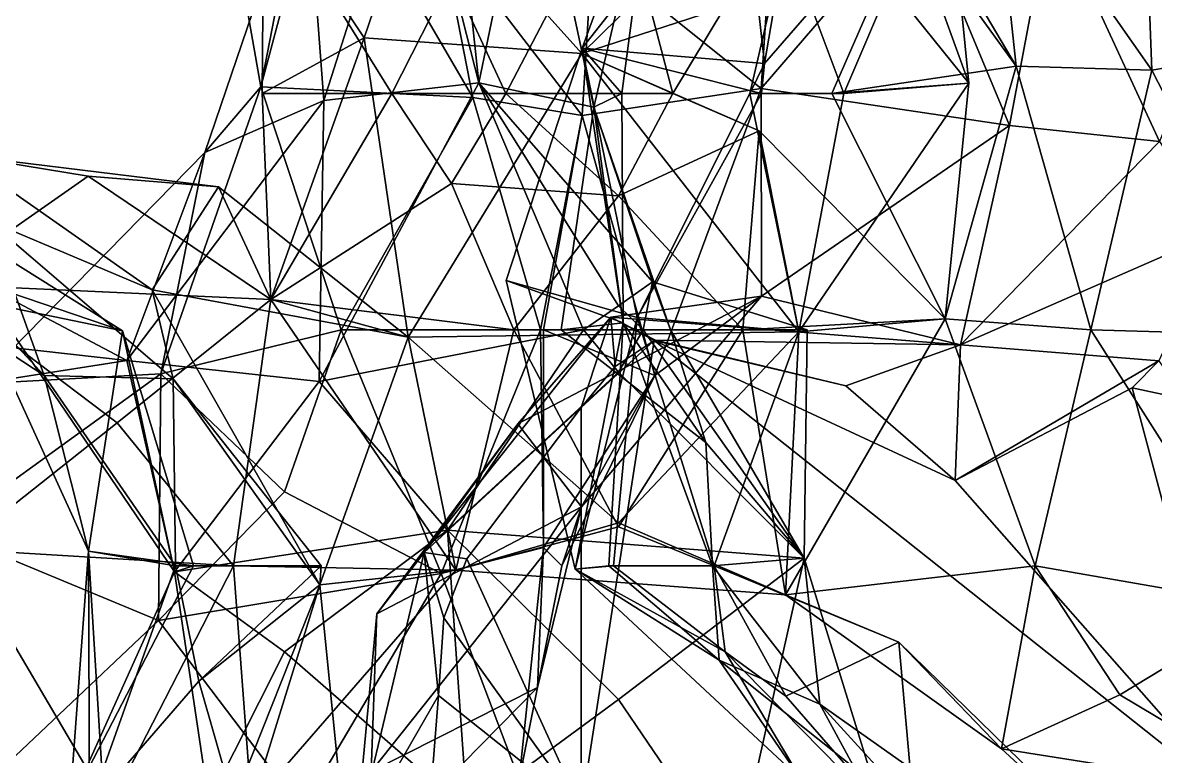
# Model space of a CAD drawing. Extents: x 290083 to 295691, y 4553739 to 4561622.
# Drawn here: x 290177.9 to 290263.3, y 4561298 to 4561353.3 of the extents above; entities that cross this region are included whole.
import ezdxf

# ---------------------------------------------------------------- set-up
doc = ezdxf.new("R2010")
doc.units = 0
doc.layers.add('Au_ppm_Pref_-_0_3', color=7, linetype='CONTINUOUS')

msp = doc.modelspace()

# ---------------------------------------------------------------- linework, layer by layer
at = {"layer": 'Au_ppm_Pref_-_0_3'}
for points in [[(290200.586, 4561347.468, 1603.994), (290207.265, 4561368.427, 1602.685), (290199.199, 4561365.86, 1609.684)], [(290212.273, 4561348.8, 1598.561), (290207.265, 4561368.427, 1602.685), (290200.586, 4561347.468, 1603.994)], [(290212.273, 4561348.8, 1598.561), (290210.46, 4561365.801, 1597.678), (290207.265, 4561368.427, 1602.685)], [(290216.332, 4561368.429, 1592.566), (290210.46, 4561365.801, 1597.678), (290212.273, 4561348.8, 1598.561)], [(290216.332, 4561368.429, 1592.566), (290212.273, 4561348.8, 1598.561), (290220.944, 4561346.968, 1592.024)], [(290225.476, 4561366.208, 1586.338), (290216.332, 4561368.429, 1592.566), (290220.944, 4561346.968, 1592.024)], [(290220.815, 4561358.597, 1634.773), (290234.914, 4561369.036, 1637.94), (290233.549, 4561348.353, 1634.938)], [(290233.549, 4561348.353, 1634.938), (290234.914, 4561369.036, 1637.94), (290245.387, 4561362.135, 1635.774)], [(290250.983, 4561366.954, 1550.463), (290263.017, 4561349.744, 1550.61), (290262.317, 4561368.368, 1545.884)], [(290276.017, 4561351.954, 1545.116), (290283.33, 4561366.071, 1542.657), (290262.317, 4561368.368, 1545.884)], [(290276.017, 4561351.954, 1545.116), (290262.317, 4561368.368, 1545.884), (290263.017, 4561349.744, 1550.61)], [(290192.807, 4561365.801, 1615.496), (290200.701, 4561366.778, 1621.721), (290195.824, 4561348.493, 1616.091)], [(290211.817, 4561347.693, 1620.945), (290195.824, 4561348.493, 1616.091), (290200.701, 4561366.778, 1621.721)], [(290200.701, 4561366.778, 1621.721), (290209.369, 4561360.298, 1626.837), (290211.817, 4561347.693, 1620.945)], [(290225.476, 4561366.208, 1586.338), (290220.06, 4561351.398, 1579.944), (290232.011, 4561366.606, 1579.913)], [(290232.011, 4561366.606, 1579.913), (290220.06, 4561351.398, 1579.944), (290233.818, 4561350.239, 1573.921)], [(290247.507, 4561366.045, 1573.955), (290232.011, 4561366.606, 1579.913), (290233.818, 4561350.239, 1573.921)], [(290243.484, 4561365.801, 1556.103), (290252.781, 4561350.058, 1556.672), (290250.983, 4561366.954, 1550.463)], [(290252.781, 4561350.058, 1556.672), (290263.017, 4561349.744, 1550.61), (290250.983, 4561366.954, 1550.463)], [(290200.586, 4561347.468, 1603.994), (290199.199, 4561365.86, 1609.684), (290191.613, 4561343.533, 1609.557)], [(290195.824, 4561348.493, 1616.091), (290191.613, 4561343.533, 1609.557), (290199.199, 4561365.86, 1609.684)], [(290199.199, 4561365.86, 1609.684), (290192.807, 4561365.801, 1615.496), (290195.824, 4561348.493, 1616.091)], [(290207.841, 4561364.58, 1569.368), (290235.312, 4561366.044, 1567.615), (290220.048, 4561351.011, 1566.278)], [(290230.812, 4561354.49, 1562.042), (290220.048, 4561351.011, 1566.278), (290235.312, 4561366.044, 1567.615)], [(290225.476, 4561366.208, 1586.338), (290223.049, 4561347.983, 1585.8), (290220.06, 4561351.398, 1579.944)], [(290225.476, 4561366.208, 1586.338), (290220.944, 4561346.968, 1592.024), (290223.049, 4561347.983, 1585.8)], [(290233.818, 4561350.239, 1573.921), (290235.413, 4561359.673, 1570.024), (290247.507, 4561366.045, 1573.955)], [(290249.221, 4561348.771, 1567.648), (290235.312, 4561366.044, 1567.615), (290247.507, 4561366.045, 1573.955)], [(290249.221, 4561348.771, 1567.648), (290244.689, 4561361.26, 1560.9), (290235.312, 4561366.044, 1567.615)], [(290239.798, 4561347.983, 1571.854), (290247.507, 4561366.045, 1573.955), (290235.413, 4561359.673, 1570.024)], [(290239.798, 4561347.983, 1571.854), (290249.221, 4561348.771, 1567.648), (290247.507, 4561366.045, 1573.955)], [(290243.484, 4561365.801, 1556.103), (290244.689, 4561361.26, 1560.9), (290252.781, 4561350.058, 1556.672)], [(290272.081, 4561365.587, 1646.278), (290263.589, 4561344.376, 1642.587), (290255.41, 4561362.12, 1640.334)], [(290207.841, 4561364.58, 1569.368), (290203.622, 4561352.176, 1566.548), (290196.072, 4561363.546, 1561.946)], [(290220.048, 4561351.011, 1566.278), (290203.622, 4561352.176, 1566.548), (290207.841, 4561364.58, 1569.368)], [(290214.312, 4561347.983, 1560.111), (290222.688, 4561364.021, 1559.65), (290210.215, 4561356.874, 1559.079)], [(290226.892, 4561347.983, 1562.042), (290222.688, 4561364.021, 1559.65), (290214.312, 4561347.983, 1560.111)], [(290226.892, 4561347.983, 1562.042), (290230.812, 4561354.49, 1562.042), (290222.688, 4561364.021, 1559.65)], [(290203.622, 4561352.176, 1566.548), (290195.946, 4561347.983, 1562.042), (290196.072, 4561363.546, 1561.946)], [(290195.946, 4561347.983, 1562.042), (290205.702, 4561347.983, 1559.915), (290196.072, 4561363.546, 1561.946)], [(290205.702, 4561347.983, 1559.915), (290210.215, 4561356.874, 1559.079), (290196.072, 4561363.546, 1561.946)], [(290233.549, 4561348.353, 1634.938), (290245.387, 4561362.135, 1635.774), (290252.283, 4561345.582, 1638.79)], [(290255.41, 4561362.12, 1640.334), (290252.283, 4561345.582, 1638.79), (290245.387, 4561362.135, 1635.774)], [(290263.589, 4561344.376, 1642.587), (290252.283, 4561345.582, 1638.79), (290255.41, 4561362.12, 1640.334)], [(290249.221, 4561348.771, 1567.648), (290238.878, 4561347.983, 1562.042), (290244.689, 4561361.26, 1560.9)], [(290252.781, 4561350.058, 1556.672), (290244.689, 4561361.26, 1560.9), (290238.878, 4561347.983, 1562.042)], [(290220.815, 4561358.597, 1634.773), (290220.06, 4561346.323, 1627.474), (290209.369, 4561360.298, 1626.837)], [(290220.06, 4561346.323, 1627.474), (290211.817, 4561347.693, 1620.945), (290209.369, 4561360.298, 1626.837)], [(290239.798, 4561347.983, 1571.854), (290235.413, 4561359.673, 1570.024), (290232.713, 4561347.983, 1572.648)], [(290233.818, 4561350.239, 1573.921), (290232.713, 4561347.983, 1572.648), (290235.413, 4561359.673, 1570.024)], [(290233.549, 4561348.353, 1634.938), (290220.06, 4561346.323, 1627.474), (290220.815, 4561358.597, 1634.773)], [(290210.215, 4561356.874, 1559.079), (290205.702, 4561347.983, 1559.915), (290214.312, 4561347.983, 1560.111)], [(290230.812, 4561354.49, 1562.042), (290226.892, 4561347.983, 1562.042), (290220.048, 4561351.011, 1566.278)], [(290195.946, 4561347.983, 1562.042), (290203.622, 4561352.176, 1566.548), (290196.599, 4561332.457, 1561.194)], [(290196.599, 4561332.457, 1561.194), (290203.622, 4561352.176, 1566.548), (290206.95, 4561329.61, 1566.879)], [(290206.95, 4561329.61, 1566.879), (290203.622, 4561352.176, 1566.548), (290220.048, 4561351.011, 1566.278)], [(290223.15, 4561330.692, 1585.921), (290214.332, 4561333.881, 1579.86), (290220.06, 4561351.398, 1579.944)], [(290224.207, 4561331.099, 1574.266), (290220.06, 4561351.398, 1579.944), (290214.332, 4561333.881, 1579.86)], [(290223.15, 4561330.692, 1585.921), (290220.06, 4561351.398, 1579.944), (290223.049, 4561347.983, 1585.8)], [(290233.818, 4561350.239, 1573.921), (290220.06, 4561351.398, 1579.944), (290233.576, 4561347.983, 1573.921)], [(290224.207, 4561331.099, 1574.266), (290233.576, 4561347.983, 1573.921), (290220.06, 4561351.398, 1579.944)], [(290276.017, 4561351.954, 1545.116), (290263.017, 4561349.744, 1550.61), (290273.301, 4561329.727, 1550.73)], [(290236.41, 4561330.018, 1567.703), (290206.95, 4561329.61, 1566.879), (290220.048, 4561351.011, 1566.278)], [(290233.421, 4561345.165, 1562.042), (290236.41, 4561330.018, 1567.703), (290220.048, 4561351.011, 1566.278)], [(290226.892, 4561347.983, 1562.042), (290233.421, 4561345.165, 1562.042), (290220.048, 4561351.011, 1566.278)], [(290233.818, 4561350.239, 1573.921), (290233.576, 4561347.983, 1573.921), (290232.713, 4561347.983, 1572.648)], [(290238.878, 4561347.983, 1562.042), (290247.444, 4561330.998, 1561.906), (290252.781, 4561350.058, 1556.672)], [(290247.444, 4561330.998, 1561.906), (290258.422, 4561330.148, 1555.509), (290252.781, 4561350.058, 1556.672)], [(290252.781, 4561350.058, 1556.672), (290258.422, 4561330.148, 1555.509), (290263.017, 4561349.744, 1550.61)], [(290263.017, 4561349.744, 1550.61), (290258.422, 4561330.148, 1555.509), (290273.301, 4561329.727, 1550.73)], [(290220.163, 4561330.165, 1598.928), (290212.273, 4561348.8, 1598.561), (290200.244, 4561326.259, 1600.219)], [(290200.586, 4561347.468, 1603.994), (290200.244, 4561326.259, 1600.219), (290212.273, 4561348.8, 1598.561)], [(290220.163, 4561330.165, 1598.928), (290222.814, 4561331.959, 1598.276), (290212.273, 4561348.8, 1598.561)], [(290222.814, 4561331.959, 1598.276), (290225.372, 4561333.783, 1597.678), (290212.273, 4561348.8, 1598.561)], [(290225.372, 4561333.783, 1597.678), (290220.944, 4561346.968, 1592.024), (290212.273, 4561348.8, 1598.561)], [(290249.221, 4561348.771, 1567.648), (290239.798, 4561347.983, 1571.854), (290236.41, 4561330.018, 1567.703)], [(290247.444, 4561330.998, 1561.906), (290249.221, 4561348.771, 1567.648), (290236.41, 4561330.018, 1567.703)], [(290249.221, 4561348.771, 1567.648), (290247.444, 4561330.998, 1561.906), (290238.878, 4561347.983, 1562.042)], [(290188.284, 4561326.829, 1614.399), (290191.613, 4561343.533, 1609.557), (290195.824, 4561348.493, 1616.091)], [(290201.882, 4561330.165, 1619.425), (290188.284, 4561326.829, 1614.399), (290195.824, 4561348.493, 1616.091)], [(290211.817, 4561347.693, 1620.945), (290201.882, 4561330.165, 1619.425), (290195.824, 4561348.493, 1616.091)], [(290205.702, 4561347.983, 1559.915), (290195.946, 4561347.983, 1562.042), (290196.599, 4561332.457, 1561.194)], [(290210.215, 4561341.19, 1559.778), (290205.702, 4561347.983, 1559.915), (290196.599, 4561332.457, 1561.194)], [(290214.312, 4561347.983, 1560.111), (290205.702, 4561347.983, 1559.915), (290210.215, 4561341.19, 1559.778)], [(290222.814, 4561340.274, 1558.673), (290214.312, 4561347.983, 1560.111), (290210.215, 4561341.19, 1559.778)], [(290222.814, 4561340.274, 1558.673), (290226.892, 4561347.983, 1562.042), (290214.312, 4561347.983, 1560.111)], [(290233.549, 4561348.353, 1634.938), (290225.55, 4561326.709, 1632.432), (290220.06, 4561346.323, 1627.474)], [(290223.15, 4561330.692, 1585.921), (290223.049, 4561347.983, 1585.8), (290220.944, 4561346.968, 1592.024)], [(290222.814, 4561340.274, 1558.673), (290233.421, 4561345.165, 1562.042), (290226.892, 4561347.983, 1562.042)], [(290233.576, 4561347.983, 1573.921), (290224.207, 4561331.099, 1574.266), (290232.713, 4561347.983, 1572.648)], [(290224.207, 4561331.099, 1574.266), (290236.41, 4561330.018, 1567.703), (290232.713, 4561347.983, 1572.648)], [(290233.549, 4561348.353, 1634.938), (290233.592, 4561332.699, 1639.248), (290225.55, 4561326.709, 1632.432)], [(290239.798, 4561347.983, 1571.854), (290232.713, 4561347.983, 1572.648), (290236.41, 4561330.018, 1567.703)], [(290233.592, 4561332.699, 1639.248), (290233.549, 4561348.353, 1634.938), (290252.283, 4561345.582, 1638.79)], [(290191.613, 4561343.533, 1609.557), (290185.741, 4561327.851, 1603.202), (290200.586, 4561347.468, 1603.994)], [(290200.586, 4561347.468, 1603.994), (290185.741, 4561327.851, 1603.202), (290200.244, 4561326.259, 1600.219)], [(290211.817, 4561347.693, 1620.945), (290216.921, 4561330.165, 1622.137), (290201.882, 4561330.165, 1619.425)], [(290211.817, 4561347.693, 1620.945), (290220.06, 4561346.323, 1627.474), (290216.921, 4561330.165, 1622.137)], [(290226.729, 4561330.165, 1595.833), (290218.472, 4561330.165, 1591.739), (290220.944, 4561346.968, 1592.024)], [(290223.15, 4561330.692, 1585.921), (290220.944, 4561346.968, 1592.024), (290218.472, 4561330.165, 1591.739)], [(290225.372, 4561333.783, 1597.678), (290226.729, 4561330.165, 1595.833), (290220.944, 4561346.968, 1592.024)], [(290220.06, 4561346.323, 1627.474), (290217.157, 4561330.165, 1627.375), (290216.921, 4561330.165, 1622.137)], [(290225.55, 4561326.709, 1632.432), (290217.157, 4561330.165, 1627.375), (290220.06, 4561346.323, 1627.474)], [(290248.585, 4561329.019, 1644.501), (290233.592, 4561332.699, 1639.248), (290252.283, 4561345.582, 1638.79)], [(290248.585, 4561329.019, 1644.501), (290252.283, 4561345.582, 1638.79), (290263.589, 4561344.376, 1642.587)], [(290233.421, 4561345.165, 1562.042), (290222.814, 4561340.274, 1558.673), (290232.168, 4561330.165, 1557.633)], [(290233.421, 4561345.165, 1562.042), (290232.168, 4561330.165, 1557.633), (290247.444, 4561330.998, 1561.906)], [(290236.41, 4561330.018, 1567.703), (290233.421, 4561345.165, 1562.042), (290247.444, 4561330.998, 1561.906)], [(290248.585, 4561329.019, 1644.501), (290263.589, 4561344.376, 1642.587), (290268.013, 4561337.516, 1645.193)], [(290174.493, 4561326.075, 1609.172), (290191.613, 4561343.533, 1609.557), (290188.284, 4561326.829, 1614.399)], [(290191.613, 4561343.533, 1609.557), (290174.493, 4561326.075, 1609.172), (290185.741, 4561327.851, 1603.202)], [(290182.808, 4561341.752, 1563.079), (290173.136, 4561343.327, 1567.825), (290171.159, 4561333.606, 1560.101)], [(290192.637, 4561340.943, 1567.982), (290187.645, 4561333.179, 1570.225), (290173.136, 4561343.327, 1567.825)], [(290192.637, 4561340.943, 1567.982), (290173.136, 4561343.327, 1567.825), (290182.808, 4561341.752, 1563.079)], [(290173.136, 4561343.327, 1567.825), (290187.645, 4561333.179, 1570.225), (290175.308, 4561338.373, 1575.294)], [(290174.439, 4561333.81, 1597.565), (290167.635, 4561341.22, 1591.739), (290185.395, 4561330.083, 1591.673)], [(290185.395, 4561330.083, 1591.673), (290167.635, 4561341.22, 1591.739), (290174.196, 4561332.39, 1585.576)], [(290171.159, 4561333.606, 1560.101), (290196.599, 4561332.457, 1561.194), (290182.808, 4561341.752, 1563.079)], [(290192.637, 4561340.943, 1567.982), (290182.808, 4561341.752, 1563.079), (290196.599, 4561332.457, 1561.194)], [(290192.637, 4561340.943, 1567.982), (290206.95, 4561329.61, 1566.879), (290187.645, 4561333.179, 1570.225)], [(290192.637, 4561340.943, 1567.982), (290196.599, 4561332.457, 1561.194), (290206.95, 4561329.61, 1566.879)], [(290214.922, 4561330.165, 1558.322), (290210.215, 4561341.19, 1559.778), (290196.599, 4561332.457, 1561.194)], [(290222.814, 4561340.274, 1558.673), (290210.215, 4561341.19, 1559.778), (290214.922, 4561330.165, 1558.322)], [(290222.814, 4561340.274, 1558.673), (290214.922, 4561330.165, 1558.322), (290232.168, 4561330.165, 1557.633)], [(290179.506, 4561326.704, 1578.672), (290162.438, 4561337.912, 1581.207), (290175.308, 4561338.373, 1575.294)], [(290162.438, 4561337.912, 1581.207), (290179.506, 4561326.704, 1578.672), (290174.196, 4561332.39, 1585.576)], [(290175.308, 4561338.373, 1575.294), (290187.645, 4561333.179, 1570.225), (290189.231, 4561326.453, 1573.921)], [(290189.231, 4561326.453, 1573.921), (290179.506, 4561326.704, 1578.672), (290175.308, 4561338.373, 1575.294)], [(290248.585, 4561329.019, 1644.501), (290268.013, 4561337.516, 1645.193), (290263.544, 4561327.816, 1648.967)], [(290185.741, 4561327.851, 1603.202), (290159.546, 4561330.795, 1603.798), (290174.439, 4561333.81, 1597.565)], [(290196.599, 4561332.457, 1561.194), (290171.159, 4561333.606, 1560.101), (290185.016, 4561323.134, 1558.447)], [(290185.016, 4561323.134, 1558.447), (290171.159, 4561333.606, 1560.101), (290172.969, 4561313.607, 1557.339)], [(290185.741, 4561327.851, 1603.202), (290174.439, 4561333.81, 1597.565), (290189.318, 4561311.897, 1596.94)], [(290174.439, 4561333.81, 1597.565), (290185.395, 4561330.083, 1591.673), (290189.318, 4561311.897, 1596.94)], [(290223.15, 4561330.692, 1585.921), (290219.527, 4561312.106, 1579.883), (290214.332, 4561333.881, 1579.86)], [(290224.207, 4561331.099, 1574.266), (290214.332, 4561333.881, 1579.86), (290219.527, 4561312.106, 1579.883)], [(290225.372, 4561333.783, 1597.678), (290222.814, 4561331.959, 1598.276), (290224.675, 4561330.165, 1598.556)], [(290225.372, 4561333.783, 1597.678), (290224.675, 4561330.165, 1598.556), (290237.018, 4561330.165, 1597.678)], [(290237.018, 4561330.165, 1597.678), (290226.729, 4561330.165, 1595.833), (290225.372, 4561333.783, 1597.678)], [(290193.771, 4561312.347, 1557.915), (290196.599, 4561332.457, 1561.194), (290185.016, 4561323.134, 1558.447)], [(290206.95, 4561329.61, 1566.879), (290200.291, 4561310.934, 1568.155), (290187.645, 4561333.179, 1570.225)], [(290200.291, 4561310.934, 1568.155), (290189.231, 4561326.453, 1573.921), (290187.645, 4561333.179, 1570.225)], [(290196.599, 4561332.457, 1561.194), (290193.771, 4561312.347, 1557.915), (290210.535, 4561312.043, 1561.958)], [(290214.922, 4561330.165, 1558.322), (290196.599, 4561332.457, 1561.194), (290210.535, 4561312.043, 1561.958)], [(290220.013, 4561316.799, 1636.449), (290233.592, 4561332.699, 1639.248), (290215.224, 4561323.08, 1639.254)], [(290222.215, 4561331.113, 1645.747), (290215.224, 4561323.08, 1639.254), (290233.592, 4561332.699, 1639.248)], [(290225.55, 4561326.709, 1632.432), (290233.592, 4561332.699, 1639.248), (290220.013, 4561316.799, 1636.449)], [(290248.585, 4561329.019, 1644.501), (290222.215, 4561331.113, 1645.747), (290233.592, 4561332.699, 1639.248)], [(290182.85, 4561313.474, 1585.722), (290185.395, 4561330.083, 1591.673), (290174.196, 4561332.39, 1585.576)], [(290182.85, 4561313.474, 1585.722), (290174.196, 4561332.39, 1585.576), (290179.506, 4561326.704, 1578.672)], [(290224.675, 4561330.165, 1598.556), (290222.814, 4561331.959, 1598.276), (290220.163, 4561330.165, 1598.928)], [(290185.741, 4561327.851, 1603.202), (290174.493, 4561326.075, 1609.172), (290159.546, 4561330.795, 1603.798)], [(290222.215, 4561331.113, 1645.747), (290220, 4561324.308, 1646.541), (290208.147, 4561313.36, 1645.768)], [(290222.215, 4561331.113, 1645.747), (290208.147, 4561313.36, 1645.768), (290215.224, 4561323.08, 1639.254)], [(290224.207, 4561331.099, 1574.266), (290219.527, 4561312.106, 1579.883), (290222.437, 4561312.347, 1573.921)], [(290222.215, 4561331.113, 1645.747), (290222.541, 4561327.4, 1646.559), (290220, 4561324.308, 1646.541)], [(290222.215, 4561331.113, 1645.747), (290225.482, 4561329.346, 1646.615), (290222.541, 4561327.4, 1646.559)], [(290222.215, 4561331.113, 1645.747), (290225.582, 4561329.381, 1646.624), (290225.482, 4561329.346, 1646.615)], [(290248.585, 4561329.019, 1644.501), (290225.582, 4561329.381, 1646.624), (290222.215, 4561331.113, 1645.747)], [(290224.207, 4561331.099, 1574.266), (290222.437, 4561312.347, 1573.921), (290230.026, 4561312.347, 1568.702)], [(290236.41, 4561330.018, 1567.703), (290224.207, 4561331.099, 1574.266), (290230.026, 4561312.347, 1568.702)], [(290232.168, 4561330.165, 1557.633), (290235.385, 4561310.172, 1561.401), (290247.444, 4561330.998, 1561.906)], [(290247.444, 4561330.998, 1561.906), (290235.385, 4561310.172, 1561.401), (290254.231, 4561312.347, 1559.034)], [(290247.444, 4561330.998, 1561.906), (290254.231, 4561312.347, 1559.034), (290258.422, 4561330.148, 1555.509)], [(290190.753, 4561312.347, 1591.739), (290185.395, 4561330.083, 1591.673), (290182.85, 4561313.474, 1585.722)], [(290189.318, 4561311.897, 1596.94), (290185.395, 4561330.083, 1591.673), (290190.753, 4561312.347, 1591.739)], [(290201.882, 4561330.165, 1619.425), (290197.615, 4561317.934, 1617.359), (290188.284, 4561326.829, 1614.399)], [(290209.421, 4561311.783, 1621.595), (290197.615, 4561317.934, 1617.359), (290201.882, 4561330.165, 1619.425)], [(290220.163, 4561330.165, 1598.928), (290200.244, 4561326.259, 1600.219), (290209.921, 4561315.037, 1600.315)], [(290216.921, 4561330.165, 1622.137), (290209.421, 4561311.783, 1621.595), (290201.882, 4561330.165, 1619.425)], [(290222.814, 4561315.599, 1566.898), (290206.95, 4561329.61, 1566.879), (290236.41, 4561330.018, 1567.703)], [(290217.16, 4561313.738, 1628.271), (290209.421, 4561311.783, 1621.595), (290216.921, 4561330.165, 1622.137)], [(290222.814, 4561326.967, 1598.744), (290220.163, 4561330.165, 1598.928), (290209.921, 4561315.037, 1600.315)], [(290222.814, 4561315.291, 1557.085), (290214.922, 4561330.165, 1558.322), (290210.535, 4561312.043, 1561.958)], [(290232.168, 4561330.165, 1557.633), (290214.922, 4561330.165, 1558.322), (290222.814, 4561315.291, 1557.085)], [(290217.16, 4561313.738, 1628.271), (290216.921, 4561330.165, 1622.137), (290217.157, 4561330.165, 1627.375)], [(290225.55, 4561326.709, 1632.432), (290217.16, 4561313.738, 1628.271), (290217.157, 4561330.165, 1627.375)], [(290223.15, 4561330.692, 1585.921), (290218.472, 4561330.165, 1591.739), (290229.396, 4561321.656, 1591.739)], [(290226.729, 4561330.165, 1595.833), (290229.396, 4561321.656, 1591.739), (290218.472, 4561330.165, 1591.739)], [(290223.15, 4561330.692, 1585.921), (290222.071, 4561312.347, 1585.8), (290219.527, 4561312.106, 1579.883)], [(290222.814, 4561326.967, 1598.744), (290224.675, 4561330.165, 1598.556), (290220.163, 4561330.165, 1598.928)], [(290223.15, 4561330.692, 1585.921), (290229.903, 4561312.347, 1590.598), (290222.071, 4561312.347, 1585.8)], [(290224.675, 4561330.165, 1598.556), (290222.814, 4561326.967, 1598.744), (290236.803, 4561312.949, 1597.797)], [(290232.168, 4561330.165, 1557.633), (290222.814, 4561315.291, 1557.085), (290235.385, 4561310.172, 1561.401)], [(290235.385, 4561310.172, 1561.401), (290222.814, 4561315.599, 1566.898), (290236.41, 4561330.018, 1567.703)], [(290223.15, 4561330.692, 1585.921), (290229.396, 4561321.656, 1591.739), (290229.903, 4561312.347, 1590.598)], [(290237.018, 4561330.165, 1597.678), (290224.675, 4561330.165, 1598.556), (290236.803, 4561312.949, 1597.797)], [(290226.729, 4561330.165, 1595.833), (290236.803, 4561312.949, 1597.797), (290229.396, 4561321.656, 1591.739)], [(290226.729, 4561330.165, 1595.833), (290237.018, 4561330.165, 1597.678), (290236.803, 4561312.949, 1597.797)], [(290236.41, 4561330.018, 1567.703), (290230.026, 4561312.347, 1568.702), (290235.385, 4561310.172, 1561.401)], [(290258.422, 4561330.148, 1555.509), (290254.231, 4561312.347, 1559.034), (290271.654, 4561309.319, 1555.237)], [(290273.301, 4561329.727, 1550.73), (290258.422, 4561330.148, 1555.509), (290271.654, 4561309.319, 1555.237)], [(290206.95, 4561329.61, 1566.879), (290210.535, 4561312.043, 1561.958), (290200.291, 4561310.934, 1568.155)], [(290206.95, 4561329.61, 1566.879), (290222.814, 4561315.599, 1566.898), (290210.535, 4561312.043, 1561.958)], [(290222.541, 4561327.4, 1646.559), (290225.482, 4561329.346, 1646.615), (290220, 4561324.308, 1646.541)], [(290225.482, 4561329.346, 1646.615), (290220, 4561294.012, 1647.18), (290220, 4561324.308, 1646.541)], [(290225.482, 4561329.346, 1646.615), (290270, 4561294.012, 1648.831), (290220, 4561294.012, 1647.18)], [(290239.953, 4561325.942, 1647.571), (290225.482, 4561329.346, 1646.615), (290225.582, 4561329.381, 1646.624)], [(290248.191, 4561318.799, 1647.963), (290225.482, 4561329.346, 1646.615), (290239.953, 4561325.942, 1647.571)], [(290270, 4561294.012, 1648.831), (290225.482, 4561329.346, 1646.615), (290248.191, 4561318.799, 1647.963)], [(290248.585, 4561329.019, 1644.501), (290239.953, 4561325.942, 1647.571), (290225.582, 4561329.381, 1646.624)], [(290239.953, 4561325.942, 1647.571), (290248.585, 4561329.019, 1644.501), (290248.191, 4561318.799, 1647.963)], [(290248.191, 4561318.799, 1647.963), (290248.585, 4561329.019, 1644.501), (290263.544, 4561327.816, 1648.967)], [(290189.318, 4561311.897, 1596.94), (290200.244, 4561326.259, 1600.219), (290185.741, 4561327.851, 1603.202)], [(290261.544, 4561325.774, 1649.139), (290248.191, 4561318.799, 1647.963), (290263.544, 4561327.816, 1648.967)], [(290261.544, 4561325.774, 1649.139), (290263.544, 4561327.816, 1648.967), (290265.518, 4561324.938, 1649.404)], [(290188.126, 4561308.24, 1618.601), (290171.892, 4561314.977, 1616.417), (290188.284, 4561326.829, 1614.399)], [(290188.284, 4561326.829, 1614.399), (290171.892, 4561314.977, 1616.417), (290174.493, 4561326.075, 1609.172)], [(290189.231, 4561326.453, 1573.921), (290189.397, 4561312.347, 1578.602), (290179.506, 4561326.704, 1578.672)], [(290182.85, 4561313.474, 1585.722), (290179.506, 4561326.704, 1578.672), (290189.397, 4561312.347, 1578.602)], [(290197.615, 4561317.934, 1617.359), (290188.126, 4561308.24, 1618.601), (290188.284, 4561326.829, 1614.399)], [(290189.231, 4561326.453, 1573.921), (290200.291, 4561310.934, 1568.155), (290200.385, 4561312.347, 1573.921)], [(290200.385, 4561312.347, 1573.921), (290189.397, 4561312.347, 1578.602), (290189.231, 4561326.453, 1573.921)], [(290222.814, 4561326.967, 1598.744), (290209.921, 4561315.037, 1600.315), (290236.803, 4561312.949, 1597.797)], [(290225.55, 4561326.709, 1632.432), (290218.539, 4561312.347, 1633.314), (290217.16, 4561313.738, 1628.271)], [(290225.55, 4561326.709, 1632.432), (290220.013, 4561316.799, 1636.449), (290218.539, 4561312.347, 1633.314)], [(290209.921, 4561315.037, 1600.315), (290200.244, 4561326.259, 1600.219), (290189.318, 4561311.897, 1596.94)], [(290270, 4561294.012, 1648.831), (290248.191, 4561318.799, 1647.963), (290261.544, 4561325.774, 1649.139)], [(290270, 4561294.012, 1648.831), (290261.544, 4561325.774, 1649.139), (290265.518, 4561324.938, 1649.404)], [(290208.147, 4561313.36, 1645.768), (290220, 4561324.308, 1646.541), (290211.375, 4561312.885, 1646.66)], [(290220, 4561324.308, 1646.541), (290220, 4561294.012, 1647.18), (290211.375, 4561312.885, 1646.66)], [(290185.016, 4561323.134, 1558.447), (290172.969, 4561313.607, 1557.339), (290193.771, 4561312.347, 1557.915)], [(290215.224, 4561323.08, 1639.254), (290208.147, 4561313.36, 1645.768), (290204.588, 4561308.739, 1639.254)], [(290215.224, 4561323.08, 1639.254), (290204.588, 4561308.739, 1639.254), (290220.013, 4561316.799, 1636.449)], [(290229.903, 4561312.347, 1590.598), (290229.396, 4561321.656, 1591.739), (290236.803, 4561312.949, 1597.797)], [(290197.615, 4561317.934, 1617.359), (290209.421, 4561311.783, 1621.595), (290188.126, 4561308.24, 1618.601)], [(290204.163, 4561296.838, 1637.531), (290220.013, 4561316.799, 1636.449), (290204.588, 4561308.739, 1639.254)], [(290220.013, 4561316.799, 1636.449), (290204.163, 4561296.838, 1637.531), (290216.693, 4561303.186, 1633.314)], [(290220.013, 4561316.799, 1636.449), (290216.693, 4561303.186, 1633.314), (290218.539, 4561312.347, 1633.314)], [(290222.814, 4561315.599, 1566.898), (290235.385, 4561310.172, 1561.401), (290210.535, 4561312.043, 1561.958)], [(290172.172, 4561293.138, 1619.624), (290171.892, 4561314.977, 1616.417), (290188.126, 4561308.24, 1618.601)], [(290209.921, 4561315.037, 1600.315), (290189.318, 4561311.897, 1596.94), (290197.615, 4561305.875, 1601.46)], [(290209.921, 4561315.037, 1600.315), (290197.615, 4561305.875, 1601.46), (290211.394, 4561293.882, 1602.388)], [(290236.803, 4561312.949, 1597.797), (290209.921, 4561315.037, 1600.315), (290222.814, 4561302.271, 1600.259)], [(290222.814, 4561302.271, 1600.259), (290209.921, 4561315.037, 1600.315), (290211.394, 4561293.882, 1602.388)], [(290222.814, 4561315.291, 1557.085), (290210.535, 4561312.043, 1561.958), (290235.385, 4561310.172, 1561.401)], [(290217.16, 4561313.738, 1628.271), (290215.314, 4561296.252, 1627.384), (290209.421, 4561311.783, 1621.595)], [(290217.16, 4561313.738, 1628.271), (290216.693, 4561303.186, 1633.314), (290215.314, 4561296.252, 1627.384)], [(290218.539, 4561312.347, 1633.314), (290216.693, 4561303.186, 1633.314), (290217.16, 4561313.738, 1628.271)], [(290159.959, 4561294.014, 1556.85), (290184.425, 4561294.159, 1557.951), (290172.969, 4561313.607, 1557.339)], [(290193.771, 4561312.347, 1557.915), (290172.969, 4561313.607, 1557.339), (290184.425, 4561294.159, 1557.951)], [(290190.753, 4561312.347, 1591.739), (290182.85, 4561313.474, 1585.722), (290181.424, 4561294.361, 1591.562)], [(290181.424, 4561294.361, 1591.562), (290182.85, 4561313.474, 1585.722), (290184, 4561294.529, 1585.8)], [(290182.85, 4561313.474, 1585.722), (290182.918, 4561294.124, 1579.424), (290184, 4561294.529, 1585.8)], [(290182.85, 4561313.474, 1585.722), (290189.397, 4561312.347, 1578.602), (290182.918, 4561294.124, 1579.424)], [(290202.998, 4561291.734, 1644.48), (290208.147, 4561313.36, 1645.768), (290209.223, 4561302.566, 1646.848)], [(290204.588, 4561308.739, 1639.254), (290208.147, 4561313.36, 1645.768), (290202.998, 4561291.734, 1644.48)], [(290209.223, 4561302.566, 1646.848), (290208.147, 4561313.36, 1645.768), (290209.63, 4561308.427, 1646.73)], [(290209.63, 4561308.427, 1646.73), (290208.147, 4561313.36, 1645.768), (290211.375, 4561312.885, 1646.66)], [(290209.63, 4561308.427, 1646.73), (290211.375, 4561312.885, 1646.66), (290220, 4561294.012, 1647.18)], [(290236.803, 4561312.949, 1597.797), (290222.814, 4561302.271, 1600.259), (290231.56, 4561289.393, 1603.513)], [(290236.803, 4561312.949, 1597.797), (290237.983, 4561301.924, 1590.486), (290229.903, 4561312.347, 1590.598)], [(290236.803, 4561312.949, 1597.797), (290231.56, 4561289.393, 1603.513), (290243.112, 4561292.491, 1596.162)], [(290236.803, 4561312.949, 1597.797), (290243.112, 4561292.491, 1596.162), (290237.983, 4561301.924, 1590.486)], [(290181.424, 4561294.361, 1591.562), (290189.318, 4561311.897, 1596.94), (290190.753, 4561312.347, 1591.739)], [(290182.918, 4561294.124, 1579.424), (290189.397, 4561312.347, 1578.602), (290191.166, 4561303.65, 1573.921)], [(290193.771, 4561312.347, 1557.915), (290184.425, 4561294.159, 1557.951), (290195.124, 4561294.302, 1562.174)], [(290200.385, 4561312.347, 1573.921), (290191.166, 4561303.65, 1573.921), (290189.397, 4561312.347, 1578.602)], [(290200.385, 4561312.347, 1573.921), (290200.291, 4561310.934, 1568.155), (290191.166, 4561303.65, 1573.921)], [(290195.124, 4561294.302, 1562.174), (290210.535, 4561312.043, 1561.958), (290193.771, 4561312.347, 1557.915)], [(290210.535, 4561312.043, 1561.958), (290195.124, 4561294.302, 1562.174), (290200.291, 4561310.934, 1568.155)], [(290222.071, 4561312.347, 1585.8), (290230.389, 4561305.242, 1585.8), (290219.527, 4561312.106, 1579.883)], [(290230.838, 4561305.877, 1573.921), (290222.437, 4561312.347, 1573.921), (290219.527, 4561312.106, 1579.883)], [(290219.527, 4561312.106, 1579.883), (290230.389, 4561305.242, 1585.8), (290236.574, 4561296.252, 1579.967)], [(290236.574, 4561296.252, 1579.967), (290230.838, 4561305.877, 1573.921), (290219.527, 4561312.106, 1579.883)], [(290229.903, 4561312.347, 1590.598), (290230.389, 4561305.242, 1585.8), (290222.071, 4561312.347, 1585.8)], [(290222.437, 4561312.347, 1573.921), (290230.838, 4561305.877, 1573.921), (290230.026, 4561312.347, 1568.702)], [(290229.903, 4561312.347, 1590.598), (290237.983, 4561301.924, 1590.486), (290230.389, 4561305.242, 1585.8)], [(290243.945, 4561306.595, 1567.982), (290235.385, 4561310.172, 1561.401), (290230.026, 4561312.347, 1568.702)], [(290235.413, 4561302.539, 1570.652), (290243.945, 4561306.595, 1567.982), (290230.026, 4561312.347, 1568.702)], [(290230.838, 4561305.877, 1573.921), (290235.413, 4561302.539, 1570.652), (290230.026, 4561312.347, 1568.702)], [(290254.231, 4561312.347, 1559.034), (290235.385, 4561310.172, 1561.401), (290251.681, 4561298.562, 1563.62)], [(290254.231, 4561312.347, 1559.034), (290251.681, 4561298.562, 1563.62), (290260.611, 4561302.633, 1558.804)], [(290254.231, 4561312.347, 1559.034), (290260.611, 4561302.633, 1558.804), (290271.654, 4561309.319, 1555.237)], [(290191.914, 4561294.529, 1598.648), (290189.318, 4561311.897, 1596.94), (290181.424, 4561294.361, 1591.562)], [(290188.126, 4561308.24, 1618.601), (290209.421, 4561311.783, 1621.595), (290198.936, 4561293.99, 1619.752)], [(290197.615, 4561305.875, 1601.46), (290189.318, 4561311.897, 1596.94), (290191.914, 4561294.529, 1598.648)], [(290215.314, 4561296.252, 1627.384), (290198.936, 4561293.99, 1619.752), (290209.421, 4561311.783, 1621.595)], [(290200.291, 4561310.934, 1568.155), (290193.777, 4561294.529, 1573.106), (290191.166, 4561303.65, 1573.921)], [(290193.777, 4561294.529, 1573.106), (290200.291, 4561310.934, 1568.155), (290201.925, 4561294.529, 1567.982)], [(290201.925, 4561294.529, 1567.982), (290200.291, 4561310.934, 1568.155), (290195.124, 4561294.302, 1562.174)], [(290251.681, 4561298.562, 1563.62), (290235.385, 4561310.172, 1561.401), (290243.945, 4561306.595, 1567.982)], [(290204.163, 4561296.838, 1637.531), (290204.588, 4561308.739, 1639.254), (290202.998, 4561291.734, 1644.48)], [(290271.654, 4561309.319, 1555.237), (290260.611, 4561302.633, 1558.804), (290273.117, 4561295.16, 1562.18)], [(290198.936, 4561293.99, 1619.752), (290172.172, 4561293.138, 1619.624), (290188.126, 4561308.24, 1618.601)], [(290220, 4561294.012, 1647.18), (290209.223, 4561302.566, 1646.848), (290209.63, 4561308.427, 1646.73)], [(290243.945, 4561306.595, 1567.982), (290235.413, 4561302.539, 1570.652), (290245.319, 4561291.128, 1573.542)], [(290243.945, 4561306.595, 1567.982), (290245.319, 4561291.128, 1573.542), (290260.274, 4561290.671, 1567.467)], [(290251.681, 4561298.562, 1563.62), (290243.945, 4561306.595, 1567.982), (290260.274, 4561290.671, 1567.467)], [(290197.615, 4561305.875, 1601.46), (290191.914, 4561294.529, 1598.648), (290211.394, 4561293.882, 1602.388)], [(290230.389, 4561305.242, 1585.8), (290237.983, 4561301.924, 1590.486), (290247.125, 4561291.896, 1586.019)], [(290236.574, 4561296.252, 1579.967), (290230.389, 4561305.242, 1585.8), (290247.125, 4561291.896, 1586.019)], [(290245.319, 4561291.128, 1573.542), (290230.838, 4561305.877, 1573.921), (290236.574, 4561296.252, 1579.967)], [(290235.413, 4561302.539, 1570.652), (290230.838, 4561305.877, 1573.921), (290245.319, 4561291.128, 1573.542)], [(290182.918, 4561294.124, 1579.424), (290191.166, 4561303.65, 1573.921), (290193.777, 4561294.529, 1573.106)], [(290202.998, 4561291.734, 1644.48), (290209.223, 4561302.566, 1646.848), (290208.545, 4561294.012, 1646.98)], [(290216.693, 4561303.186, 1633.314), (290204.163, 4561296.838, 1637.531), (290208.207, 4561294.529, 1633.314)], [(290216.693, 4561303.186, 1633.314), (290208.207, 4561294.529, 1633.314), (290215.314, 4561296.252, 1627.384)], [(290220, 4561294.012, 1647.18), (290208.545, 4561294.012, 1646.98), (290209.223, 4561302.566, 1646.848)], [(290251.681, 4561298.562, 1563.62), (290273.117, 4561295.16, 1562.18), (290260.611, 4561302.633, 1558.804)], [(290222.814, 4561302.271, 1600.259), (290211.394, 4561293.882, 1602.388), (290231.56, 4561289.393, 1603.513)], [(290237.983, 4561301.924, 1590.486), (290243.112, 4561292.491, 1596.162), (290255.362, 4561289.649, 1590.83)], [(290255.362, 4561289.649, 1590.83), (290247.125, 4561291.896, 1586.019), (290237.983, 4561301.924, 1590.486)], [(290251.681, 4561298.562, 1563.62), (290260.274, 4561290.671, 1567.467), (290273.117, 4561295.16, 1562.18)]]:
    msp.add_3dface(points, dxfattribs=at)

doc.saveas('drawing.dxf')
